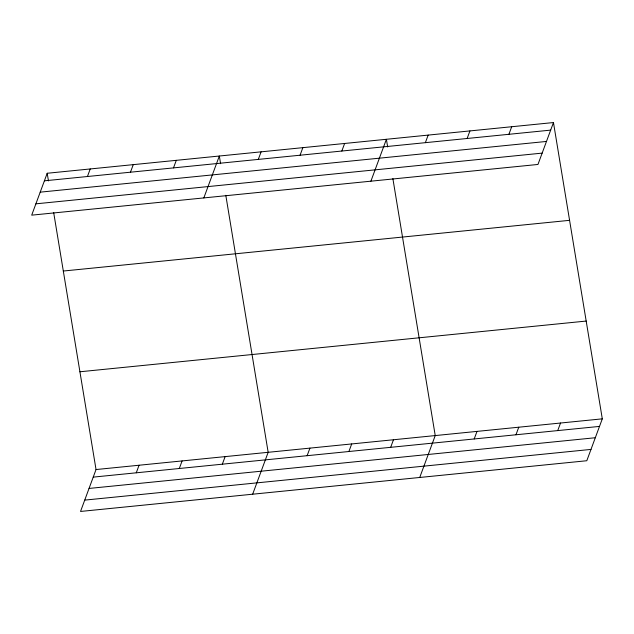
<?xml version="1.0" encoding="UTF-8"?>
<svg xmlns="http://www.w3.org/2000/svg" width="634" height="634" viewBox="0 0 634 634"><rect width="100%" height="100%" fill="white"/><g stroke="black" fill="none" stroke-linecap="round" stroke-linejoin="round"><path stroke-width="0.95" d="M47.201 173.264L31.7 215.156L537.965 164.452L553.466 122.552L47.201 173.264L48.461 180.928M87.429 176.514L90.234 168.953M130.461 172.202L133.267 164.642M173.494 167.891L176.3 160.331M53.676 212.564L96.035 469.548L80.534 511.448L586.799 460.736L602.3 418.844L553.466 122.552M203.831 197.919L219.332 156.019L220.592 163.691M136.27 472.805L139.068 465.237M258.3 159.403L261.097 151.835M179.303 468.494L182.101 460.934M300.064 155.219L302.862 147.651M222.336 464.183L225.133 456.623M341.829 151.035L344.627 143.474M252.665 494.203L268.166 452.311L225.807 195.32M370.898 181.181L386.399 139.29L387.659 146.953M307.133 455.688L309.931 448.127M425.366 142.666L428.164 135.105M348.898 451.503L351.696 443.943M467.131 138.481L469.929 130.921M390.671 447.327L393.468 439.758M508.904 134.305L511.701 126.737M419.732 477.473L435.233 435.574L392.874 178.59M474.2 438.958L476.998 431.389M515.965 434.773L518.763 427.213M557.738 430.589L560.535 423.029M44.396 180.825L550.669 130.121M40.211 192.157L546.476 141.445M35.892 203.831L542.157 153.119M63.313 271.035L569.578 220.331M79.916 371.778L586.181 321.066M96.035 469.548L602.3 418.844M93.238 477.117L599.502 426.405M89.045 488.442L595.31 437.737M84.726 500.115L590.991 449.411"/></g></svg>
